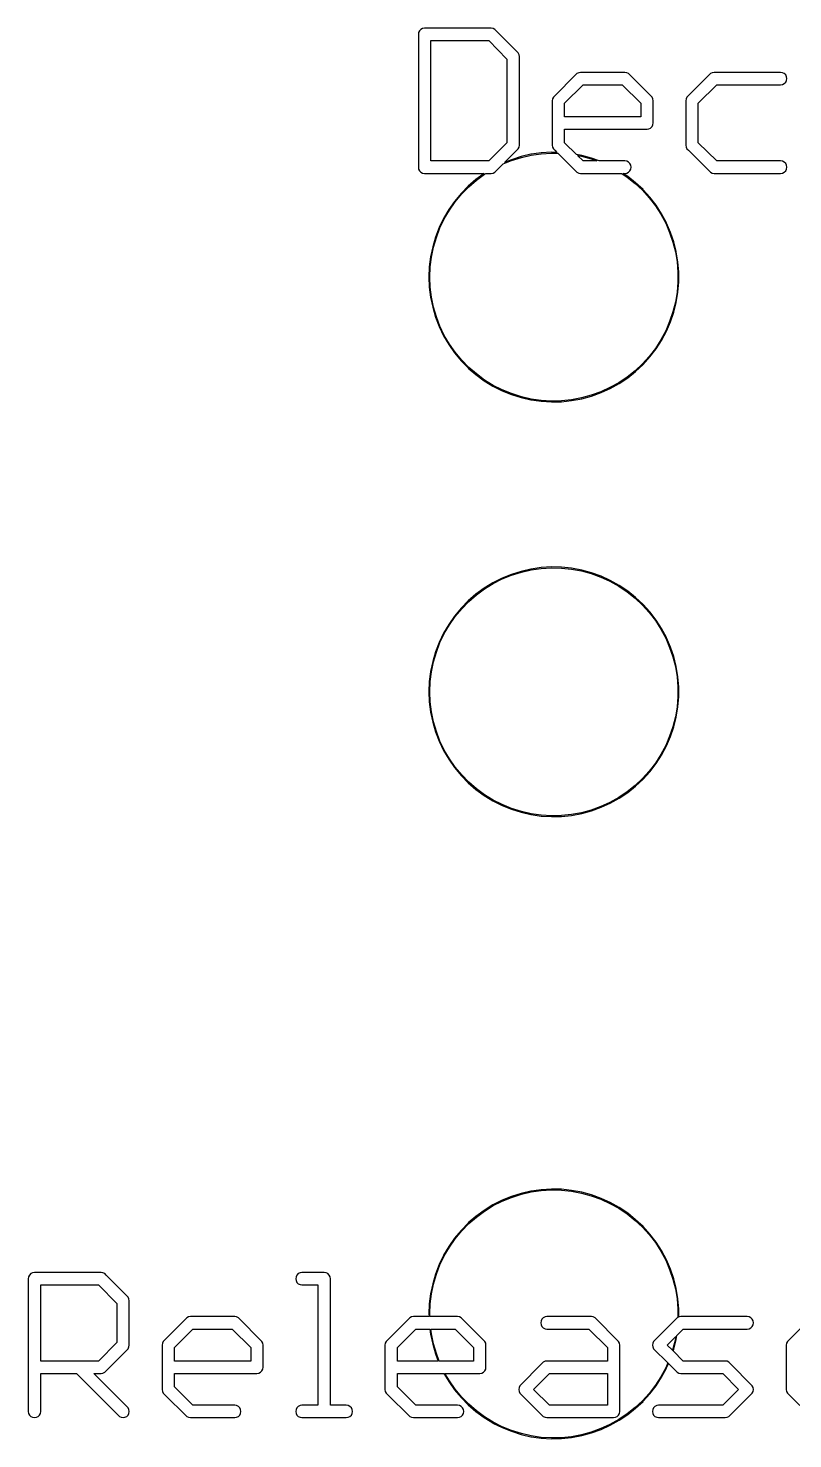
# Model space of a CAD drawing. Extents: x 3 to 66, y 0 to 129.
# Drawn here: x 38.78 to 48.14, y 60.59 to 77.87 of the extents above; entities that cross this region are included whole.
import ezdxf

# ---------------------------------------------------------------- set-up
doc = ezdxf.new("R2010")
doc.units = 0

msp = doc.modelspace()

# ---------------------------------------------------------------- linework, layer by layer
at = {"color": 34, "true_color": 0x008000}
for points in [[(46.37854, 76.63298, 0), (46.39978, 76.64381, 0), (46.41664, 76.66067, 0), (46.42747, 76.68191, 0), (46.4312, 76.70545, 0), (46.4312, 76.97723, 0), (46.42747, 77.00078, 0), (46.41664, 77.02202, 0), (46.128, 77.31066, 0), (46.10676, 77.32149, 0), (46.08322, 77.32522, 0), (45.54219, 77.32522, 0), (45.51865, 77.32149, 0), (45.49741, 77.31066, 0), (45.20877, 77.02202, 0), (45.19794, 77.00078, 0), (45.19421, 76.97723, 0), (45.19421, 76.43368, 0), (45.19794, 76.41012, 0), (45.20877, 76.38889, 0), (45.22563, 76.37202, 0), (45.25196, 76.34593, 0), (45.18405, 76.34732, 0), (45.0596, 76.33969, 0), (44.93514, 76.32192, 0), (44.93357, 76.32167, 0), (44.81419, 76.29373, 0), (44.69481, 76.25563, 0), (44.61191, 76.22246, 0), (44.76146, 76.37201, 0), (44.76148, 76.37202, 0), (44.77834, 76.38889, 0), (44.78917, 76.41012, 0), (44.7929, 76.43368, 0), (44.7929, 77.51826, 0), (44.78917, 77.54179, 0), (44.77834, 77.56304, 0), (44.5091, 77.83481, 0), (44.49224, 77.85168, 0), (44.471, 77.86251, 0), (44.44746, 77.86624, 0), (43.63212, 77.86624, 0), (43.60857, 77.86251, 0), (43.58733, 77.85168, 0), (43.57047, 77.83481, 0), (43.55964, 77.81358, 0), (43.55592, 77.79004, 0), (43.55592, 76.16444, 0), (43.55964, 76.14089, 0), (43.57047, 76.11964, 0), (43.58733, 76.10279, 0), (43.60857, 76.09196, 0), (43.63212, 76.08824, 0), (44.36223, 76.08824, 0), (44.36065, 76.08726, 0), (44.26159, 76.0136, 0), (44.16761, 75.93232, 0), (44.16649, 75.9312, 0), (44.08013, 75.84229, 0), (43.99885, 75.74578, 0), (43.92773, 75.64418, 0), (43.86423, 75.53749, 0), (43.8635, 75.53608, 0), (43.81016, 75.42431, 0), (43.76698, 75.30748, 0), (43.73142, 75.1881, 0), (43.70602, 75.06618, 0), (43.70578, 75.06461, 0), (43.69054, 74.94269, 0), (43.68546, 74.81824, 0), (43.69054, 74.69378, 0), (43.70578, 74.57186, 0), (43.70602, 74.57029, 0), (43.73142, 74.44837, 0), (43.76698, 74.32899, 0), (43.81016, 74.21214, 0), (43.8635, 74.10039, 0), (43.86423, 74.09896, 0), (43.92773, 73.99229, 0), (43.99885, 73.89069, 0), (44.08013, 73.79416, 0), (44.16649, 73.70527, 0), (44.16761, 73.70415, 0), (44.26159, 73.62287, 0), (44.36065, 73.54921, 0), (44.46733, 73.48317, 0), (44.46875, 73.48244, 0), (44.58051, 73.42655, 0), (44.69481, 73.38084, 0), (44.81419, 73.34274, 0), (44.93357, 73.3148, 0), (44.93514, 73.31455, 0), (45.0596, 73.29676, 0), (45.18405, 73.28916, 0), (45.30852, 73.29169, 0), (45.43044, 73.30439, 0), (45.432, 73.30464, 0), (45.55646, 73.3275, 0), (45.67584, 73.36051, 0), (45.79268, 73.4037, 0), (45.90444, 73.4545, 0), (45.90586, 73.45523, 0), (46.01508, 73.51618, 0), (46.11922, 73.58477, 0), (46.21574, 73.66351, 0), (46.30718, 73.74733, 0), (46.3083, 73.74845, 0), (46.38958, 73.83989, 0), (46.46578, 73.93895, 0), (46.53436, 74.04309, 0), (46.59278, 74.15485, 0), (46.59351, 74.15627, 0), (46.64177, 74.27057, 0), (46.68241, 74.38741, 0), (46.71289, 74.50678, 0), (46.73321, 74.63124, 0), (46.73345, 74.63281, 0), (46.74362, 74.75727, 0), (46.74362, 74.8792, 0), (46.73345, 75.00366, 0), (46.73321, 75.00521, 0), (46.71314, 75.12812, 0), (46.71289, 75.12967, 0), (46.68241, 75.24906, 0), (46.64177, 75.3659, 0), (46.59351, 75.4802, 0), (46.59278, 75.48162, 0), (46.53436, 75.59338, 0), (46.46578, 75.69752, 0), (46.38958, 75.79658, 0), (46.3083, 75.88802, 0), (46.30718, 75.88914, 0), (46.21574, 75.97296, 0), (46.11922, 76.0517, 0), (46.06373, 76.08824, 0), (46.08322, 76.08824, 0), (46.10676, 76.09196, 0), (46.128, 76.10279, 0), (46.14486, 76.11964, 0), (46.15569, 76.14089, 0), (46.15942, 76.16444, 0), (46.15569, 76.18798, 0), (46.14486, 76.20922, 0), (46.128, 76.22608, 0), (46.10676, 76.2369, 0), (46.08322, 76.24064, 0), (45.77138, 76.24064, 0), (45.67584, 76.27594, 0), (45.55646, 76.30897, 0), (45.49121, 76.32095, 0), (45.34661, 76.4642, 0), (45.34661, 76.62925, 0), (46.355, 76.62925, 0), (46.37854, 76.63298, 0)], [(44.41723, 76.24064, 0), (43.70832, 76.24064, 0), (43.70832, 77.71384, 0), (44.41693, 77.71384, 0), (44.6405, 77.48816, 0), (44.6405, 76.46391, 0), (44.41723, 76.24064, 0)], [(47.99075, 76.08824, 0), (48.0143, 76.09196, 0), (48.03554, 76.10279, 0), (48.0524, 76.11964, 0), (48.06323, 76.14089, 0), (48.06695, 76.16444, 0), (48.06323, 76.18798, 0), (48.0524, 76.20922, 0), (48.03554, 76.22608, 0), (48.0143, 76.2369, 0), (47.99075, 76.24064, 0), (47.20804, 76.24064, 0), (46.98238, 76.46419, 0), (46.98238, 76.947, 0), (47.20819, 77.17282, 0), (47.99075, 77.17282, 0), (48.0143, 77.17654, 0), (48.03554, 77.18737, 0), (48.0524, 77.20423, 0), (48.06323, 77.22547, 0), (48.06695, 77.24902, 0), (48.06323, 77.27256, 0), (48.0524, 77.2938, 0), (48.03554, 77.31066, 0), (48.0143, 77.32149, 0), (47.99075, 77.32522, 0), (47.17796, 77.32522, 0), (47.15441, 77.32149, 0), (47.13317, 77.31066, 0), (46.84453, 77.02202, 0), (46.8337, 77.00078, 0), (46.82998, 76.97723, 0), (46.82998, 76.43368, 0), (46.8337, 76.41012, 0), (46.84453, 76.38889, 0), (46.86139, 76.37202, 0), (47.13317, 76.10279, 0), (47.15441, 76.09196, 0), (47.17796, 76.08824, 0), (47.99075, 76.08824, 0)], [(46.2788, 76.78165, 0), (45.34661, 76.78165, 0), (45.34661, 76.94699, 0), (45.57243, 77.17282, 0), (46.05298, 77.17282, 0), (46.2788, 76.94699, 0), (46.2788, 76.78165, 0)], [(45.42996, 73.31451, 0), (45.30852, 73.30186, 0), (45.18405, 73.29931, 0), (45.0596, 73.30694, 0), (44.9364, 73.32454, 0), (44.81732, 73.35241, 0), (44.69794, 73.39051, 0), (44.58364, 73.43622, 0), (44.47313, 73.49148, 0), (44.36662, 73.55741, 0), (44.26756, 73.63108, 0), (44.17378, 73.71219, 0), (44.08834, 73.80014, 0), (44.00706, 73.89666, 0), (43.93594, 73.99826, 0), (43.8727, 74.1045, 0), (43.81983, 74.21528, 0), (43.77665, 74.33212, 0), (43.74109, 74.4515, 0), (43.71583, 74.57276, 0), (43.7007, 74.69378, 0), (43.69562, 74.81824, 0), (43.7007, 74.94269, 0), (43.71583, 75.06371, 0), (43.74109, 75.18497, 0), (43.77665, 75.30435, 0), (43.81983, 75.42119, 0), (43.8727, 75.53197, 0), (43.93594, 75.63821, 0), (44.00706, 75.73981, 0), (44.08834, 75.83633, 0), (44.17378, 75.92428, 0), (44.26756, 76.00539, 0), (44.36662, 76.07904, 0), (44.38148, 76.08824, 0), (44.44746, 76.08824, 0), (44.471, 76.09196, 0), (44.49224, 76.10279, 0), (44.5091, 76.11964, 0), (44.50911, 76.11966, 0), (44.59371, 76.20426, 0), (44.69794, 76.24596, 0), (44.81732, 76.28406, 0), (44.9364, 76.31193, 0), (45.0596, 76.32953, 0), (45.18405, 76.33714, 0), (45.26245, 76.33555, 0), (45.49741, 76.10279, 0), (45.51865, 76.09196, 0), (45.54219, 76.08824, 0), (46.0453, 76.08824, 0), (46.11325, 76.04349, 0), (46.20977, 75.96474, 0), (46.30054, 75.88155, 0), (46.38137, 75.79061, 0), (46.45757, 75.69155, 0), (46.52615, 75.58741, 0), (46.58389, 75.47695, 0), (46.6321, 75.36277, 0), (46.67274, 75.24593, 0), (46.70322, 75.12654, 0), (46.7233, 75.00358, 0), (46.73346, 74.8792, 0), (46.73346, 74.75727, 0), (46.72329, 74.63281, 0), (46.70322, 74.50991, 0), (46.67274, 74.39054, 0), (46.6321, 74.2737, 0), (46.58389, 74.15952, 0), (46.52615, 74.04906, 0), (46.45757, 73.94492, 0), (46.38137, 73.84586, 0), (46.30054, 73.75492, 0), (46.20977, 73.67171, 0), (46.11325, 73.59298, 0), (46.00911, 73.5244, 0), (45.90071, 73.4639, 0), (45.78955, 73.41337, 0), (45.67271, 73.37018, 0), (45.55333, 73.33717, 0), (45.42996, 73.31451, 0)], [(45.74208, 76.24064, 0), (45.57228, 76.24064, 0), (45.50391, 76.30838, 0), (45.55333, 76.2993, 0), (45.67271, 76.26627, 0), (45.74208, 76.24064, 0)], [(45.0596, 71.25969, 0), (44.93514, 71.24191, 0), (44.93357, 71.24167, 0), (44.81419, 71.21373, 0), (44.69481, 71.17563, 0), (44.58051, 71.1299, 0), (44.46875, 71.07402, 0), (44.46733, 71.0733, 0), (44.36065, 71.00726, 0), (44.26159, 70.9336, 0), (44.16761, 70.85232, 0), (44.16649, 70.8512, 0), (44.08013, 70.7623, 0), (43.99885, 70.66578, 0), (43.92773, 70.56417, 0), (43.86423, 70.4575, 0), (43.8635, 70.45608, 0), (43.81016, 70.34432, 0), (43.76698, 70.22748, 0), (43.73142, 70.10809, 0), (43.70602, 69.98618, 0), (43.70578, 69.98461, 0), (43.69054, 69.8627, 0), (43.68546, 69.73823, 0), (43.69054, 69.61377, 0), (43.70578, 69.49186, 0), (43.70602, 69.49029, 0), (43.73142, 69.36837, 0), (43.76698, 69.24899, 0), (43.81016, 69.13215, 0), (43.8635, 69.02039, 0), (43.86423, 69.01897, 0), (43.92773, 68.91229, 0), (43.99885, 68.81068, 0), (44.08013, 68.71417, 0), (44.16649, 68.62527, 0), (44.16761, 68.62415, 0), (44.26159, 68.54286, 0), (44.36065, 68.46921, 0), (44.46733, 68.40317, 0), (44.46875, 68.40244, 0), (44.58051, 68.34656, 0), (44.69481, 68.30083, 0), (44.81419, 68.26273, 0), (44.93357, 68.2348, 0), (44.93514, 68.23455, 0), (45.0596, 68.21678, 0), (45.18405, 68.20914, 0), (45.30852, 68.21169, 0), (45.43044, 68.22439, 0), (45.432, 68.22463, 0), (45.55646, 68.2475, 0), (45.67584, 68.28052, 0), (45.79268, 68.3237, 0), (45.90444, 68.3745, 0), (45.90586, 68.37523, 0), (46.01508, 68.43619, 0), (46.11922, 68.50476, 0), (46.21574, 68.58351, 0), (46.30718, 68.66733, 0), (46.3083, 68.66845, 0), (46.38958, 68.75989, 0), (46.46578, 68.85894, 0), (46.53436, 68.96308, 0), (46.59278, 69.07485, 0), (46.59351, 69.07626, 0), (46.64177, 69.19056, 0), (46.68241, 69.30741, 0), (46.71289, 69.42679, 0), (46.73321, 69.55125, 0), (46.73345, 69.55282, 0), (46.74362, 69.67728, 0), (46.74362, 69.7992, 0), (46.73345, 69.92366, 0), (46.73321, 69.92522, 0), (46.71314, 70.04812, 0), (46.71289, 70.04967, 0), (46.68241, 70.16906, 0), (46.64177, 70.2859, 0), (46.59351, 70.4002, 0), (46.59278, 70.40161, 0), (46.53436, 70.51338, 0), (46.46578, 70.61752, 0), (46.38958, 70.71657, 0), (46.3083, 70.80802, 0), (46.30718, 70.80914, 0), (46.21574, 70.89296, 0), (46.11922, 70.9717, 0), (46.01508, 71.04028, 0), (45.90586, 71.10124, 0), (45.90444, 71.10196, 0), (45.79268, 71.15277, 0), (45.67584, 71.19595, 0), (45.55646, 71.22897, 0), (45.432, 71.25183, 0), (45.43044, 71.25208, 0), (45.30852, 71.26478, 0), (45.18405, 71.26732, 0), (45.0596, 71.25969, 0)], [(45.43008, 68.23452, 0), (45.30852, 68.22186, 0), (45.18405, 68.21932, 0), (45.0596, 68.22694, 0), (44.9364, 68.24454, 0), (44.81732, 68.2724, 0), (44.69794, 68.3105, 0), (44.58364, 68.35623, 0), (44.47305, 68.41153, 0), (44.36662, 68.47741, 0), (44.26756, 68.55108, 0), (44.17378, 68.63219, 0), (44.08834, 68.72014, 0), (44.00706, 68.81666, 0), (43.93594, 68.91826, 0), (43.8727, 69.0245, 0), (43.81983, 69.13527, 0), (43.77665, 69.25212, 0), (43.74109, 69.3715, 0), (43.71583, 69.49276, 0), (43.7007, 69.61377, 0), (43.69562, 69.73823, 0), (43.7007, 69.8627, 0), (43.71583, 69.98371, 0), (43.74109, 70.10496, 0), (43.77665, 70.22435, 0), (43.81983, 70.34119, 0), (43.8727, 70.45197, 0), (43.93594, 70.55821, 0), (44.00706, 70.6598, 0), (44.08834, 70.75633, 0), (44.17378, 70.84428, 0), (44.26756, 70.92538, 0), (44.36662, 70.99905, 0), (44.47305, 71.06493, 0), (44.58364, 71.12024, 0), (44.69794, 71.16596, 0), (44.81732, 71.20406, 0), (44.9364, 71.23193, 0), (45.0596, 71.24952, 0), (45.18405, 71.25715, 0), (45.30852, 71.25461, 0), (45.42996, 71.24196, 0), (45.55333, 71.2193, 0), (45.67271, 71.18628, 0), (45.78955, 71.1431, 0), (45.9008, 71.09252, 0), (46.00911, 71.03207, 0), (46.11325, 70.96348, 0), (46.20977, 70.88475, 0), (46.30054, 70.80154, 0), (46.38137, 70.71061, 0), (46.45757, 70.61154, 0), (46.52615, 70.5074, 0), (46.58389, 70.39695, 0), (46.6321, 70.28277, 0), (46.67274, 70.16593, 0), (46.70322, 70.04655, 0), (46.7233, 69.92358, 0), (46.73346, 69.7992, 0), (46.73346, 69.67728, 0), (46.72329, 69.55282, 0), (46.70322, 69.42992, 0), (46.67274, 69.31054, 0), (46.6321, 69.1937, 0), (46.58389, 69.07952, 0), (46.52615, 68.96906, 0), (46.45757, 68.86492, 0), (46.38137, 68.76586, 0), (46.30054, 68.67492, 0), (46.20977, 68.59171, 0), (46.11325, 68.51298, 0), (46.00911, 68.4444, 0), (45.9008, 68.38394, 0), (45.78955, 68.33337, 0), (45.67271, 68.29019, 0), (45.55333, 68.25717, 0), (45.43008, 68.23452, 0)], [(47.33612, 60.85196, 0), (47.35736, 60.86279, 0), (47.64346, 61.14889, 0), (47.65429, 61.17013, 0), (47.65801, 61.19367, 0), (47.65429, 61.21722, 0), (47.64346, 61.23846, 0), (47.37422, 61.51024, 0), (47.35736, 61.5271, 0), (47.33612, 61.53793, 0), (47.31258, 61.54166, 0), (46.79924, 61.54166, 0), (46.67495, 61.66595, 0), (46.68241, 61.68741, 0), (46.71289, 61.80679, 0), (46.72063, 61.8542, 0), (46.79925, 61.93282, 0), (47.58181, 61.93282, 0), (47.60536, 61.93654, 0), (47.6266, 61.94737, 0), (47.64346, 61.96423, 0), (47.65429, 61.98547, 0), (47.65801, 62.00902, 0), (47.65429, 62.03256, 0), (47.64346, 62.0538, 0), (47.6266, 62.07066, 0), (47.60536, 62.08149, 0), (47.58181, 62.08522, 0), (46.76902, 62.08522, 0), (46.74547, 62.08149, 0), (46.74362, 62.08055, 0), (46.74362, 62.17919, 0), (46.73345, 62.30366, 0), (46.73321, 62.30522, 0), (46.71314, 62.42812, 0), (46.71289, 62.42968, 0), (46.68241, 62.54906, 0), (46.64177, 62.6659, 0), (46.59351, 62.7802, 0), (46.59278, 62.78162, 0), (46.53436, 62.89338, 0), (46.46578, 62.99752, 0), (46.38958, 63.09658, 0), (46.3083, 63.18802, 0), (46.30718, 63.18914, 0), (46.21574, 63.27296, 0), (46.11922, 63.3517, 0), (46.01508, 63.42028, 0), (45.90586, 63.48124, 0), (45.90444, 63.48197, 0), (45.79268, 63.53277, 0), (45.67584, 63.57595, 0), (45.55646, 63.60897, 0), (45.432, 63.63183, 0), (45.43044, 63.63207, 0), (45.30852, 63.64478, 0), (45.18405, 63.64731, 0), (45.0596, 63.6397, 0), (44.93514, 63.62192, 0), (44.93357, 63.62167, 0), (44.81419, 63.59373, 0), (44.69481, 63.55563, 0), (44.58051, 63.50991, 0), (44.46875, 63.45403, 0), (44.46733, 63.4533, 0), (44.36065, 63.38726, 0), (44.26159, 63.3136, 0), (44.16761, 63.23232, 0), (44.16649, 63.2312, 0), (44.08013, 63.1423, 0), (43.99885, 63.04578, 0), (43.92773, 62.94418, 0), (43.86423, 62.8375, 0), (43.8635, 62.83608, 0), (43.81016, 62.72432, 0), (43.76698, 62.60748, 0), (43.73142, 62.4881, 0), (43.70602, 62.36618, 0), (43.70578, 62.36461, 0), (43.69054, 62.24269, 0), (43.68546, 62.11824, 0), (43.68681, 62.08522, 0), (43.49496, 62.08522, 0), (43.47141, 62.08149, 0), (43.45017, 62.07066, 0), (43.16153, 61.78202, 0), (43.1507, 61.76078, 0), (43.14698, 61.73724, 0), (43.14698, 61.19367, 0), (43.1507, 61.17013, 0), (43.16153, 61.14889, 0), (43.17839, 61.13203, 0), (43.45017, 60.86279, 0), (43.47141, 60.85196, 0), (43.49496, 60.84824, 0), (44.03597, 60.84824, 0), (44.05952, 60.85196, 0), (44.08076, 60.86279, 0), (44.09762, 60.87965, 0), (44.10845, 60.90089, 0), (44.11217, 60.92444, 0), (44.10845, 60.94798, 0), (44.09762, 60.96922, 0), (44.08076, 60.98608, 0), (44.05952, 60.99691, 0), (44.03597, 61.00064, 0), (43.52504, 61.00064, 0), (43.29938, 61.22419, 0), (43.29938, 61.38926, 0), (43.87001, 61.38926, 0), (43.92773, 61.29229, 0), (43.99885, 61.19069, 0), (44.08013, 61.09417, 0), (44.16649, 61.00527, 0), (44.16761, 61.00415, 0), (44.26159, 60.92287, 0), (44.36065, 60.84921, 0), (44.46733, 60.78317, 0), (44.46875, 60.78244, 0), (44.58051, 60.72656, 0), (44.69481, 60.68084, 0), (44.81419, 60.64274, 0), (44.93357, 60.6148, 0), (44.93514, 60.61456, 0), (45.0596, 60.59678, 0), (45.18405, 60.58916, 0), (45.30852, 60.5917, 0), (45.43044, 60.6044, 0), (45.432, 60.60464, 0), (45.55646, 60.6275, 0), (45.67584, 60.66052, 0), (45.79268, 60.7037, 0), (45.90444, 60.7545, 0), (45.90586, 60.75523, 0), (46.01508, 60.81619, 0), (46.11922, 60.88477, 0), (46.21574, 60.96351, 0), (46.30718, 61.04733, 0), (46.3083, 61.04845, 0), (46.38958, 61.13989, 0), (46.46578, 61.23895, 0), (46.53436, 61.34309, 0), (46.59278, 61.45485, 0), (46.59351, 61.45627, 0), (46.61674, 61.5113, 0), (46.72423, 61.40381, 0), (46.74547, 61.39298, 0), (46.76902, 61.38926, 0), (47.28205, 61.38926, 0), (47.4756, 61.19389, 0), (47.28235, 61.00064, 0), (46.49724, 61.00064, 0), (46.47369, 60.99691, 0), (46.45245, 60.98608, 0), (46.43559, 60.96922, 0), (46.42476, 60.94798, 0), (46.42104, 60.92444, 0), (46.42476, 60.90089, 0), (46.43559, 60.87965, 0), (46.45245, 60.86279, 0), (46.47369, 60.85196, 0), (46.49724, 60.84824, 0), (47.31258, 60.84824, 0), (47.33612, 60.85196, 0)], [(45.42996, 60.61451, 0), (45.30852, 60.60185, 0), (45.18405, 60.59932, 0), (45.0596, 60.60693, 0), (44.9364, 60.62454, 0), (44.81732, 60.65241, 0), (44.69794, 60.69051, 0), (44.58364, 60.73623, 0), (44.47313, 60.79148, 0), (44.36662, 60.85742, 0), (44.26756, 60.93108, 0), (44.17378, 61.01219, 0), (44.08834, 61.10014, 0), (44.00706, 61.19666, 0), (43.93594, 61.29826, 0), (43.88177, 61.38926, 0), (44.30775, 61.38926, 0), (44.3313, 61.39298, 0), (44.35254, 61.40381, 0), (44.3694, 61.42067, 0), (44.38023, 61.44191, 0), (44.38395, 61.46546, 0), (44.38395, 61.73724, 0), (44.38023, 61.76078, 0), (44.3694, 61.78202, 0), (44.08076, 62.07066, 0), (44.05952, 62.08149, 0), (44.03597, 62.08522, 0), (43.69697, 62.08522, 0), (43.69562, 62.11824, 0), (43.7007, 62.24269, 0), (43.71583, 62.36371, 0), (43.74109, 62.48497, 0), (43.77665, 62.60435, 0), (43.81983, 62.72119, 0), (43.8727, 62.83197, 0), (43.93594, 62.93821, 0), (44.00706, 63.03981, 0), (44.08834, 63.13633, 0), (44.17378, 63.22428, 0), (44.26756, 63.30539, 0), (44.36662, 63.37905, 0), (44.47313, 63.44499, 0), (44.58364, 63.50024, 0), (44.69794, 63.54596, 0), (44.81732, 63.58406, 0), (44.93651, 63.61196, 0), (45.0596, 63.62954, 0), (45.18405, 63.63715, 0), (45.30852, 63.63462, 0), (45.42983, 63.62198, 0), (45.55333, 63.5993, 0), (45.67271, 63.56628, 0), (45.78955, 63.5231, 0), (45.90071, 63.47257, 0), (46.00911, 63.41207, 0), (46.11325, 63.34349, 0), (46.20977, 63.26475, 0), (46.30054, 63.18155, 0), (46.38137, 63.09061, 0), (46.45757, 62.99155, 0), (46.52615, 62.88741, 0), (46.58389, 62.77695, 0), (46.6321, 62.66277, 0), (46.67274, 62.54593, 0), (46.70322, 62.42655, 0), (46.7233, 62.30358, 0), (46.73346, 62.17919, 0), (46.73346, 62.07537, 0), (46.72423, 62.07066, 0), (46.43559, 61.78202, 0), (46.42476, 61.76078, 0), (46.42104, 61.73724, 0), (46.42476, 61.71369, 0), (46.43559, 61.69245, 0), (46.60902, 61.51902, 0), (46.58389, 61.45952, 0), (46.52615, 61.34906, 0), (46.45757, 61.24492, 0), (46.38137, 61.14586, 0), (46.30054, 61.05492, 0), (46.20977, 60.97172, 0), (46.11325, 60.89298, 0), (46.00911, 60.8244, 0), (45.90071, 60.7639, 0), (45.78955, 60.71337, 0), (45.67271, 60.67019, 0), (45.55333, 60.63717, 0), (45.42996, 60.61451, 0)], [(39.6958, 61.39298, 0), (39.71703, 61.40381, 0), (39.7339, 61.42067, 0), (40.00265, 61.69196, 0), (40.00314, 61.69245, 0), (40.01397, 61.71369, 0), (40.0177, 61.73724, 0), (40.0177, 62.27826, 0), (40.01397, 62.3018, 0), (40.00314, 62.32304, 0), (39.7339, 62.59482, 0), (39.71703, 62.61168, 0), (39.6958, 62.62251, 0), (39.67226, 62.62624, 0), (38.85692, 62.62624, 0), (38.83337, 62.62251, 0), (38.81213, 62.61168, 0), (38.79527, 62.59482, 0), (38.78443, 62.57358, 0), (38.78072, 62.55004, 0), (38.78072, 60.92444, 0), (38.78443, 60.90089, 0), (38.79527, 60.87965, 0), (38.81213, 60.86279, 0), (38.83337, 60.85196, 0), (38.85692, 60.84824, 0), (38.88046, 60.85196, 0), (38.9017, 60.86279, 0), (38.91856, 60.87965, 0), (38.92939, 60.90089, 0), (38.93312, 60.92444, 0), (38.93312, 61.38926, 0), (39.37024, 61.38926, 0), (39.89671, 60.86279, 0), (39.91794, 60.85196, 0), (39.9415, 60.84824, 0), (39.96504, 60.85196, 0), (39.98628, 60.86279, 0), (40.00314, 60.87965, 0), (40.01397, 60.90089, 0), (40.0177, 60.92444, 0), (40.01397, 60.94798, 0), (40.00314, 60.96922, 0), (39.58309, 61.38926, 0), (39.67226, 61.38926, 0), (39.6958, 61.39298, 0)], [(42.13098, 62.62624, 0), (42.10743, 62.62251, 0), (42.08619, 62.61168, 0), (42.06933, 62.59482, 0), (42.0585, 62.57358, 0), (42.05478, 62.55004, 0), (42.0585, 62.52649, 0), (42.06933, 62.50525, 0), (42.08619, 62.48839, 0), (42.10743, 62.47756, 0), (42.13098, 62.47384, 0), (42.32656, 62.47384, 0), (42.32656, 61.00064, 0), (42.13098, 61.00064, 0), (42.10743, 60.99691, 0), (42.08619, 60.98608, 0), (42.06933, 60.96922, 0), (42.0585, 60.94798, 0), (42.05478, 60.92444, 0), (42.0585, 60.90089, 0), (42.06933, 60.87965, 0), (42.08619, 60.86279, 0), (42.10743, 60.85196, 0), (42.13098, 60.84824, 0), (42.67453, 60.84824, 0), (42.69808, 60.85196, 0), (42.71932, 60.86279, 0), (42.73618, 60.87965, 0), (42.74701, 60.90089, 0), (42.75073, 60.92444, 0), (42.74701, 60.94798, 0), (42.73618, 60.96922, 0), (42.71932, 60.98608, 0), (42.69808, 60.99691, 0), (42.67453, 61.00064, 0), (42.47896, 61.00064, 0), (42.47896, 62.55004, 0), (42.47523, 62.57358, 0), (42.4644, 62.59482, 0), (42.44754, 62.61168, 0), (42.4263, 62.62251, 0), (42.40276, 62.62624, 0), (42.13098, 62.62624, 0)], [(39.64174, 61.54166, 0), (38.93312, 61.54166, 0), (38.93312, 62.47384, 0), (39.64173, 62.47384, 0), (39.8653, 62.24815, 0), (39.8653, 61.76734, 0), (39.64174, 61.54166, 0)], [(41.60334, 61.39298, 0), (41.62458, 61.40381, 0), (41.64144, 61.42067, 0), (41.65227, 61.44191, 0), (41.656, 61.46546, 0), (41.656, 61.73724, 0), (41.65227, 61.76078, 0), (41.64144, 61.78202, 0), (41.3528, 62.07066, 0), (41.33156, 62.08149, 0), (41.30802, 62.08522, 0), (40.76699, 62.08522, 0), (40.74345, 62.08149, 0), (40.7222, 62.07066, 0), (40.7139, 62.06236, 0), (40.45044, 61.79889, 0), (40.45042, 61.79888, 0), (40.43357, 61.78202, 0), (40.42273, 61.76078, 0), (40.41901, 61.73724, 0), (40.41901, 61.19367, 0), (40.42273, 61.17013, 0), (40.43357, 61.14889, 0), (40.45042, 61.13203, 0), (40.7222, 60.86279, 0), (40.74345, 60.85196, 0), (40.76699, 60.84824, 0), (41.30802, 60.84824, 0), (41.33156, 60.85196, 0), (41.3528, 60.86279, 0), (41.36966, 60.87965, 0), (41.38049, 60.90089, 0), (41.38422, 60.92444, 0), (41.38049, 60.94798, 0), (41.36966, 60.96922, 0), (41.3528, 60.98608, 0), (41.33156, 60.99691, 0), (41.30802, 61.00064, 0), (40.79708, 61.00064, 0), (40.57141, 61.2242, 0), (40.57141, 61.38926, 0), (41.5798, 61.38926, 0), (41.60334, 61.39298, 0)], [(45.13072, 62.08522, 0), (45.10717, 62.08149, 0), (45.08593, 62.07066, 0), (45.06907, 62.0538, 0), (45.05824, 62.03256, 0), (45.05452, 62.00902, 0), (45.05824, 61.98547, 0), (45.06907, 61.96423, 0), (45.08593, 61.94737, 0), (45.10717, 61.93654, 0), (45.13072, 61.93282, 0), (45.64404, 61.93282, 0), (45.86986, 61.707, 0), (45.86986, 61.54166, 0), (45.13072, 61.54166, 0), (45.10717, 61.53793, 0), (45.08593, 61.5271, 0), (45.06907, 61.51024, 0), (44.79983, 61.23846, 0), (44.789, 61.21722, 0), (44.78528, 61.19367, 0), (44.789, 61.17013, 0), (44.79983, 61.14889, 0), (45.08593, 60.86279, 0), (45.10717, 60.85196, 0), (45.13072, 60.84824, 0), (45.94606, 60.84824, 0), (45.9696, 60.85196, 0), (45.99084, 60.86279, 0), (46.0077, 60.87965, 0), (46.01853, 60.90089, 0), (46.02226, 60.92444, 0), (46.02226, 61.73724, 0), (46.01853, 61.76078, 0), (46.0077, 61.78202, 0), (45.71906, 62.07066, 0), (45.69782, 62.08149, 0), (45.67428, 62.08522, 0), (45.13072, 62.08522, 0)], [(41.5036, 61.54166, 0), (40.57141, 61.54166, 0), (40.57141, 61.707, 0), (40.79723, 61.93282, 0), (41.27778, 61.93282, 0), (41.5036, 61.707, 0), (41.5036, 61.54166, 0)], [(43.79925, 61.54166, 0), (43.29938, 61.54166, 0), (43.29938, 61.70701, 0), (43.52519, 61.93282, 0), (43.69816, 61.93282, 0), (43.70578, 61.87186, 0), (43.70602, 61.87029, 0), (43.73142, 61.74837, 0), (43.76698, 61.62899, 0), (43.79925, 61.54166, 0)], [(44.23155, 61.54166, 0), (43.81008, 61.54166, 0), (43.77665, 61.63212, 0), (43.74109, 61.7515, 0), (43.71583, 61.87276, 0), (43.70832, 61.93282, 0), (44.00574, 61.93282, 0), (44.23155, 61.70701, 0), (44.23155, 61.54166, 0)], [(46.66696, 61.67394, 0), (46.60367, 61.73724, 0), (46.70846, 61.84203, 0), (46.70322, 61.80992, 0), (46.67274, 61.69054, 0), (46.66696, 61.67394, 0)], [(45.86986, 61.00064, 0), (45.16094, 61.00064, 0), (44.96769, 61.19389, 0), (45.16124, 61.38926, 0), (45.86986, 61.38926, 0), (45.86986, 61.00064, 0)]]:
    msp.add_polyline3d(points, close=True, dxfattribs=at)
msp.add_polyline3d([(48.36253, 62.07066, 0), (48.07389, 61.78202, 0), (48.06306, 61.76078, 0), (48.05934, 61.73724, 0), (48.05934, 61.19367, 0), (48.06306, 61.17013, 0), (48.07389, 61.14889, 0), (48.09075, 61.13203, 0), (48.36253, 60.86279, 0)], dxfattribs=at)

doc.saveas('drawing.dxf')
